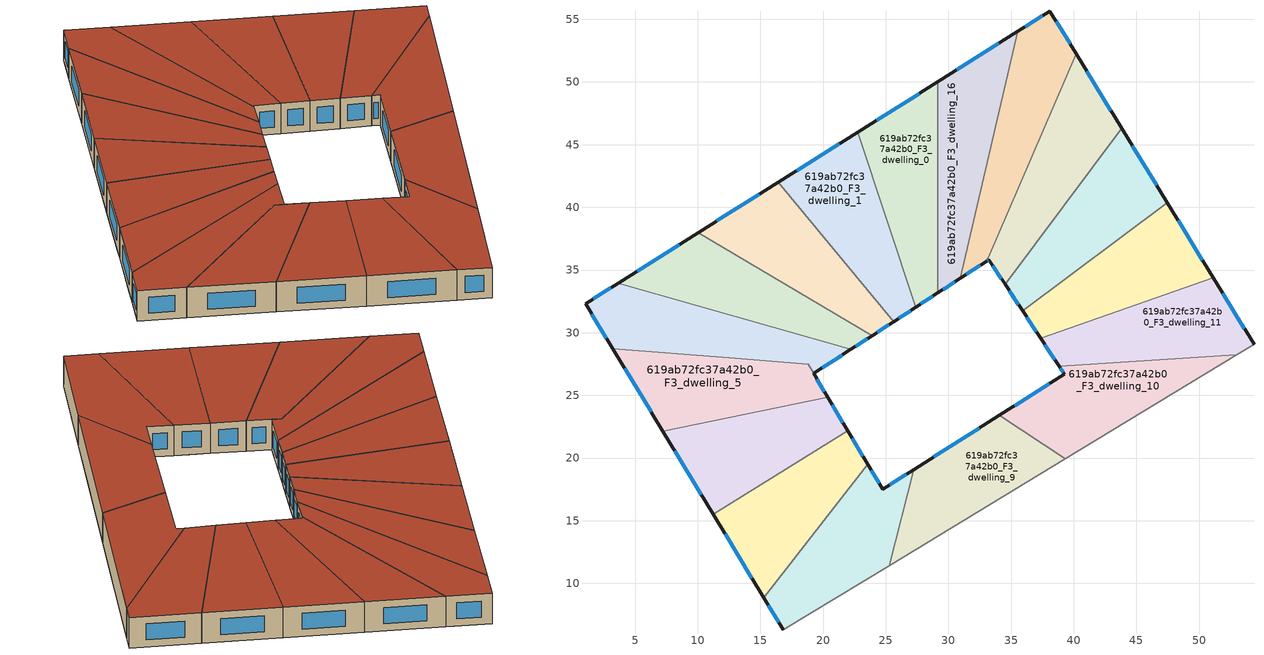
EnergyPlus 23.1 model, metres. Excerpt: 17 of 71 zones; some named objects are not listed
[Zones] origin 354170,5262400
619ab72fc37a42b0_F3_dwelling_0
 floor to 619ab72fc37a42b0_F2_dwelling_0 (EU_floor_Construction): 29.15,50.01 29.15,33.17 27.48,32.09 23.12,46.22 z9
 floor to 619ab72fc37a42b0_F2_dwelling_1 (EU_floor_Construction): 23.12,46.22 27.48,32.09 27.38,32.02 22.77,46 z9
 wall outside (EU_wall_Construction): 27.38,32.02 29.15,33.17 / 29.15,50.01 22.77,46 z9:12
 wall to 619ab72fc37a42b0_F3_dwelling_1 (EU_wall_Construction): 22.77,46 27.38,32.02 z9:12
 wall to 619ab72fc37a42b0_F3_dwelling_16 (EU_wall_Construction): 29.15,33.17 29.15,50.01 z9:12
 window (EU_Window_Construction): 27.8,32.29 28.73,32.9 / 27.65,49.07 24.27,46.94 z9.7:11.3
 roof outside (EU_roof_Construction): 29.15,33.17 29.15,50.01 22.77,46 27.38,32.02 z12
619ab72fc37a42b0_F3_dwelling_1
 floor adiabatic (EU_floor_Construction): 22.77,46 27.38,32.02 25.64,30.89 16.4,41.98 z9
 wall outside (EU_wall_Construction): 25.64,30.89 27.38,32.02 / 22.77,46 16.4,41.98 z9:12
 wall to 619ab72fc37a42b0_F3_dwelling_2 (EU_wall_Construction): 16.4,41.98 25.64,30.89 z9:12
 window (EU_Window_Construction): 26.05,31.16 26.97,31.76 / 21.27,45.05 17.9,42.92 z9.7:11.3
 roof outside (EU_roof_Construction): 27.38,32.02 22.77,46 16.4,41.98 25.64,30.89 z12
619ab72fc37a42b0_F3_dwelling_10
 floor to 619ab72fc37a42b0_F2_dwelling_11 (EU_floor_Construction): 52.99,28.23 44.69,23.2 36.6,25.01 39.24,26.68 38.82,27.31 z9
 floor to 619ab72fc37a42b0_F2_dwelling_10 (EU_floor_Construction): 44.69,23.2 39.31,19.93 34.07,23.41 36.6,25.01 z9
 wall outside (EU_wall_Construction): 38.82,27.31 39.24,26.68 34.07,23.41 z9:12
 wall to 619ab72fc37a42b0_F3_dwelling_11 (EU_wall_Construction): 52.99,28.23 38.82,27.31 z9:12
 wall adiabatic (EU_wall_Construction): 39.31,19.93 52.99,28.23 z9:12
 wall to 619ab72fc37a42b0_F3_dwelling_9 (EU_wall_Construction): 34.07,23.41 39.31,19.93 z9:12
 window (EU_Window_Construction): 38.02,25.91 35.28,24.18 / 38.92,27.16 39.14,26.83 z9.7:11.3
 roof outside (EU_roof_Construction): 52.99,28.23 38.82,27.31 39.24,26.68 34.07,23.41 39.31,19.93 z12
619ab72fc37a42b0_F3_dwelling_11
 floor to 619ab72fc37a42b0_F2_dwelling_12 (EU_floor_Construction): 51.11,34.4 53.56,30.41 38.32,28.08 37.34,29.56 z9
 floor to 619ab72fc37a42b0_F2_dwelling_11 (EU_floor_Construction): 53.56,30.41 54.38,29.07 52.99,28.23 38.82,27.31 38.32,28.08 z9
 wall outside (EU_wall_Construction): 37.34,29.56 38.82,27.31 / 54.38,29.07 51.11,34.4 z9:12
 wall to 619ab72fc37a42b0_F3_dwelling_12 (EU_wall_Construction): 51.11,34.4 37.34,29.56 z9:12
 wall adiabatic (EU_wall_Construction): 52.99,28.23 54.38,29.07 z9:12
 window (EU_Window_Construction): 37.69,29.03 38.48,27.84 / 53.61,30.32 51.88,33.15 z9.7:11.3
 roof outside (EU_roof_Construction): 52.99,28.23 54.38,29.07 51.11,34.4 37.34,29.56 38.82,27.31 z12
619ab72fc37a42b0_F3_dwelling_12
 floor to 619ab72fc37a42b0_F2_dwelling_13 (EU_floor_Construction): 47.46,40.36 50.1,36.06 36.94,30.17 35.91,31.73 z9
 floor to 619ab72fc37a42b0_F2_dwelling_12 (EU_floor_Construction): 50.1,36.06 51.11,34.4 37.34,29.56 36.94,30.17 z9
 wall outside (EU_wall_Construction): 35.91,31.73 37.34,29.56 / 51.11,34.4 47.46,40.36 z9:12
 wall to 619ab72fc37a42b0_F3_dwelling_13 (EU_wall_Construction): 47.46,40.36 35.91,31.73 z9:12
 window (EU_Window_Construction): 36.25,31.22 37.01,30.07 / 50.26,35.8 48.32,38.96 z9.7:11.3
 roof outside (EU_roof_Construction): 51.11,34.4 47.46,40.36 35.91,31.73 37.34,29.56 z12
619ab72fc37a42b0_F3_dwelling_13
 floor to 619ab72fc37a42b0_F2_dwelling_14 (EU_floor_Construction): 43.82,46.31 46.65,41.69 35.6,32.21 34.51,33.86 z9
 floor to 619ab72fc37a42b0_F2_dwelling_13 (EU_floor_Construction): 46.65,41.69 47.46,40.36 35.91,31.73 35.6,32.21 z9
 wall outside (EU_wall_Construction): 34.51,33.86 35.91,31.73 / 47.46,40.36 43.82,46.31 z9:12
 wall to 619ab72fc37a42b0_F3_dwelling_14 (EU_wall_Construction): 43.82,46.31 34.51,33.86 z9:12
 window (EU_Window_Construction): 34.84,33.36 35.58,32.23 / 46.6,41.76 44.67,44.92 z9.7:11.3
 roof outside (EU_roof_Construction): 47.46,40.36 43.82,46.31 34.51,33.86 35.91,31.73 z12
619ab72fc37a42b0_F3_dwelling_14
 floor to 619ab72fc37a42b0_F2_dwelling_15 (EU_floor_Construction): 40.19,52.24 43.21,47.3 34.28,34.21 33.22,35.82 33.04,35.7 z9
 floor to 619ab72fc37a42b0_F2_dwelling_14 (EU_floor_Construction): 43.21,47.3 43.82,46.31 34.51,33.86 34.28,34.21 z9
 wall outside (EU_wall_Construction): 33.04,35.7 33.22,35.82 34.51,33.86 / 43.82,46.31 40.19,52.24 z9:12
 wall to 619ab72fc37a42b0_F3_dwelling_15 (EU_wall_Construction): 40.19,52.24 33.04,35.7 z9:12
 window (EU_Window_Construction): 33.53,35.36 34.21,34.32 / 33.08,35.72 33.18,35.79 / 42.96,47.71 41.04,50.85 z9.7:11.3
 roof outside (EU_roof_Construction): 34.51,33.86 43.82,46.31 40.19,52.24 33.04,35.7 33.22,35.82 z12
619ab72fc37a42b0_F3_dwelling_15
 floor to 619ab72fc37a42b0_F2_dwelling_16 (EU_floor_Construction): 38.1,55.65 39.79,52.89 32.73,35.49 30.93,34.33 35.53,54.04 z9
 floor to 619ab72fc37a42b0_F2_dwelling_15 (EU_floor_Construction): 39.79,52.89 40.19,52.24 33.04,35.7 32.73,35.49 z9
 wall outside (EU_wall_Construction): 30.93,34.33 33.04,35.7 / 40.19,52.24 38.1,55.65 35.53,54.04 z9:12
 wall to 619ab72fc37a42b0_F3_dwelling_16 (EU_wall_Construction): 35.53,54.04 30.93,34.33 z9:12
 window (EU_Window_Construction): 31.43,34.65 32.55,35.38 / 37.49,55.27 36.13,54.42 / 39.7,53.04 38.59,54.85 z9.7:11.3
 roof outside (EU_roof_Construction): 33.04,35.7 40.19,52.24 38.1,55.65 35.53,54.04 30.93,34.33 z12
619ab72fc37a42b0_F3_dwelling_16
 floor to 619ab72fc37a42b0_F2_dwelling_17 (EU_floor_Construction): 35.17,53.81 30.83,34.26 29.15,33.17 29.15,50.01 z9
 floor to 619ab72fc37a42b0_F2_dwelling_16 (EU_floor_Construction): 35.53,54.04 30.93,34.33 30.83,34.26 35.17,53.81 z9
 wall outside (EU_wall_Construction): 29.15,33.17 30.93,34.33 / 35.53,54.04 29.15,50.01 z9:12
 window (EU_Window_Construction): 29.57,33.44 30.51,34.06 / 34.03,53.09 30.64,50.96 z9.7:11.3
 roof outside (EU_roof_Construction): 30.93,34.33 35.53,54.04 29.15,50.01 29.15,33.17 z12
619ab72fc37a42b0_F3_dwelling_2
 floor to 619ab72fc37a42b0_F2_dwelling_2 (EU_floor_Construction): 16.4,41.98 25.64,30.89 24.2,29.96 11.09,38.64 z9
 floor to 619ab72fc37a42b0_F2_dwelling_3 (EU_floor_Construction): 24.2,29.96 23.91,29.77 10.03,37.97 11.09,38.64 z9
 wall outside (EU_wall_Construction): 23.91,29.77 25.64,30.89 / 16.4,41.98 10.03,37.97 z9:12
 wall to 619ab72fc37a42b0_F3_dwelling_3 (EU_wall_Construction): 10.03,37.97 23.91,29.77 z9:12
 window (EU_Window_Construction): 24.31,30.03 25.23,30.63 / 14.9,41.04 11.53,38.91 z9.7:11.3
 roof outside (EU_roof_Construction): 25.64,30.89 16.4,41.98 10.03,37.97 23.91,29.77 z12
619ab72fc37a42b0_F3_dwelling_3
 floor to 619ab72fc37a42b0_F2_dwelling_3 (EU_floor_Construction): 23.91,29.77 22.58,28.91 5.09,34.85 10.03,37.97 z9
 floor to 619ab72fc37a42b0_F2_dwelling_4 (EU_floor_Construction): 22.58,28.91 22.2,28.66 3.67,33.96 5.09,34.85 z9
 wall outside (EU_wall_Construction): 22.2,28.66 23.91,29.77 / 10.03,37.97 3.67,33.96 z9:12
 wall to 619ab72fc37a42b0_F3_dwelling_4 (EU_wall_Construction): 3.67,33.96 22.2,28.66 z9:12
 window (EU_Window_Construction): 22.6,28.92 23.51,29.51 / 8.54,37.03 5.17,34.9 z9.7:11.3
 roof outside (EU_roof_Construction): 23.91,29.77 10.03,37.97 3.67,33.96 22.2,28.66 z12
619ab72fc37a42b0_F3_dwelling_4
 floor to 619ab72fc37a42b0_F2_dwelling_4 (EU_floor_Construction): 22.2,28.66 20.91,27.82 2.18,30.43 1.04,32.3 3.67,33.96 z9
 floor to 619ab72fc37a42b0_F2_dwelling_5 (EU_floor_Construction): 20.91,27.82 19.25,26.75 18.8,27.49 3.22,28.71 2.18,30.43 z9
 wall outside (EU_wall_Construction): 3.67,33.96 1.04,32.3 3.22,28.71 / 19.24,26.75 22.2,28.66 z9:12
 wall to 619ab72fc37a42b0_F3_dwelling_5 (EU_wall_Construction): 3.22,28.71 12.49,27.98 / 18.81,27.49 19.24,26.75 / 12.5,27.98 18.8,27.49 z9:12
 window (EU_Window_Construction): 1.55,31.46 2.71,29.55 / 3.05,33.57 1.66,32.69 / 19.94,27.2 21.51,28.21 z9.7:11.3
 roof outside (EU_roof_Construction): 22.2,28.66 3.67,33.96 1.04,32.3 3.22,28.71 18.8,27.49 19.24,26.75 z12
619ab72fc37a42b0_F3_dwelling_5
 floor to 619ab72fc37a42b0_F2_dwelling_5 (EU_floor_Construction): 18.8,27.49 19.84,25.74 5.87,24.34 3.22,28.71 z9
 floor to 619ab72fc37a42b0_F2_dwelling_6 (EU_floor_Construction): 19.84,25.74 20.37,24.86 7.21,22.14 5.87,24.34 z9
 wall outside (EU_wall_Construction): 3.22,28.71 7.21,22.13 / 20.37,24.86 19.25,26.75 z9:12
 wall to 619ab72fc37a42b0_F3_dwelling_6 (EU_wall_Construction): 7.21,22.13 20.37,24.86 z9:12
 window (EU_Window_Construction): 4.16,27.16 6.28,23.68 / 20.1,25.3 19.51,26.3 z9.7:11.3
 roof outside (EU_roof_Construction): 20.37,24.86 18.8,27.49 3.22,28.71 7.21,22.13 z12
619ab72fc37a42b0_F3_dwelling_6
 floor to 619ab72fc37a42b0_F2_dwelling_6 (EU_floor_Construction): 20.37,24.86 21.33,23.23 9.67,18.09 7.21,22.14 z9
 floor to 619ab72fc37a42b0_F2_dwelling_7 (EU_floor_Construction): 21.33,23.23 21.95,22.19 11.24,15.51 9.67,18.09 z9
 wall outside (EU_wall_Construction): 21.95,22.19 20.37,24.86 / 7.21,22.13 11.23,15.51 z9:12
 wall to 619ab72fc37a42b0_F3_dwelling_7 (EU_wall_Construction): 11.23,15.51 21.95,22.19 z9:12
 window (EU_Window_Construction): 21.58,22.82 20.74,24.23 / 8.16,20.58 10.29,17.06 z9.7:11.3
 roof outside (EU_roof_Construction): 21.95,22.19 20.37,24.86 7.21,22.13 11.23,15.51 z12
619ab72fc37a42b0_F3_dwelling_7
 floor to 619ab72fc37a42b0_F2_dwelling_7 (EU_floor_Construction): 21.95,22.19 22.84,20.7 13.47,11.82 11.24,15.51 z9
 floor to 619ab72fc37a42b0_F2_dwelling_8 (EU_floor_Construction): 22.84,20.7 23.55,19.5 15.26,8.87 13.47,11.82 z9
 wall outside (EU_wall_Construction): 23.55,19.5 21.95,22.19 / 11.23,15.51 15.26,8.87 z9:12
 wall to 619ab72fc37a42b0_F3_dwelling_8 (EU_wall_Construction): 15.26,8.87 23.55,19.5 z9:12
 window (EU_Window_Construction): 23.18,20.13 22.33,21.56 / 12.18,13.95 14.32,10.43 z9.7:11.3
 roof outside (EU_roof_Construction): 15.26,8.87 23.55,19.5 21.95,22.19 11.23,15.51 z12
619ab72fc37a42b0_F3_dwelling_8
 floor to 619ab72fc37a42b0_F2_dwelling_8 (EU_floor_Construction): 23.55,19.5 24.38,18.12 18.27,7.16 16.83,6.29 15.26,8.87 z9
 floor to 619ab72fc37a42b0_F2_dwelling_9 (EU_floor_Construction): 27.22,19.07 25.29,11.42 18.27,7.16 24.38,18.12 24.74,17.5 z9
 wall outside (EU_wall_Construction): 27.22,19.07 24.74,17.5 23.55,19.5 / 15.26,8.87 16.83,6.29 z9:12
 wall to 619ab72fc37a42b0_F3_dwelling_9 (EU_wall_Construction): 25.28,11.42 27.22,19.07 z9:12
 wall adiabatic (EU_wall_Construction): 16.83,6.29 25.28,11.42 z9:12
 window (EU_Window_Construction): 24.46,17.97 23.83,19.03 / 26.64,18.7 25.32,17.87 / 15.63,8.26 16.46,6.89 z9.7:11.3
 roof outside (EU_roof_Construction): 25.28,11.42 27.22,19.07 24.74,17.5 23.55,19.5 15.26,8.87 16.83,6.29 z12
619ab72fc37a42b0_F3_dwelling_9
 floor to 619ab72fc37a42b0_F2_dwelling_9 (EU_floor_Construction): 30.33,21.04 31.55,15.22 25.29,11.42 27.22,19.07 z9
 floor adiabatic (EU_floor_Construction): 39.31,19.93 31.55,15.22 30.33,21.04 27.22,19.07 34.07,23.41 z9
 wall outside (EU_wall_Construction): 34.07,23.41 27.22,19.07 z9:12
 wall adiabatic (EU_wall_Construction): 25.28,11.42 39.31,19.93 z9:12
 window (EU_Window_Construction): 32.46,22.39 28.83,20.09 z9.7:11.3
 roof outside (EU_roof_Construction): 39.31,19.93 34.07,23.41 27.22,19.07 25.28,11.42 z12
[Building]
EU S2 Campaign: North Axis=0; Terrain=City; Solar Distribution=FullExterior
[Site:Location]
Budapest.Ferenc.Liszt.Intl.AP: Latitude=47.437; Longitude=19.256; Time Zone=1; Elevation=185
[SizingPeriod:WeatherFileDays]
AnnualSizingPeriod: Begin Month=1; Begin Day of Month=1; End Month=12; End Day of Month=31; Day of Week for Start Day=Monday; Use Weather File Daylight Saving Period=No; Use Weather File Rain and Snow Indicators=No
[MATERIAL]
EU_InternalMass_Material: Roughness=MediumRough; Thickness=0.1; Conductivity=1; Density=1800; Specific Heat=900; Thermal Absorptance=0.9; Solar Absorptance=0.7; Visible Absorptance=0.7
[MATERIAL:NOMASS] Roughness=MediumRough; Thermal Absorptance=0.9; Solar Absorptance=0.7; Visible Absorptance=0.7
Name | Thermal Resistance
EU_wall_NoMass | 0.832559
EU_roof_NoMass | 1.39638
EU_floor_NoMass | 0.872794
[WINDOWMATERIAL:SIMPLEGLAZINGSYSTEM]
EU_Window_SimpleGlazing: UFactor=2.79869; Solar Heat Gain Coefficient=0.75; Visible Transmittance=0.75
[CONSTRUCTION]
EU_wall_Construction: EU_wall_NoMass
EU_roof_Construction: EU_roof_NoMass
EU_floor_Construction: EU_floor_NoMass
EU_Window_Construction: EU_Window_SimpleGlazing
EU_InternalMass_Construction: EU_InternalMass_Material
[ZONE] Type=1; Multiplier=1; Ceiling Height=autocalculate; Floor Area=autocalculate; Part of Total Floor Area=Yes
Name | Volume
619ab72fc37a42b0_F3_dwelling_0 | 206.043
619ab72fc37a42b0_F3_dwelling_1 | 205.993
619ab72fc37a42b0_F3_dwelling_10 | 205.991
619ab72fc37a42b0_F3_dwelling_11; 619ab72fc37a42b0_F3_dwelling_12 | 206.021
619ab72fc37a42b0_F3_dwelling_13 | 206.038
619ab72fc37a42b0_F3_dwelling_14 | 206.001
619ab72fc37a42b0_F3_dwelling_15 | 205.998
619ab72fc37a42b0_F3_dwelling_16 | 206.041
619ab72fc37a42b0_F3_dwelling_2 | 206.04
619ab72fc37a42b0_F3_dwelling_3 | 206.016
619ab72fc37a42b0_F3_dwelling_4 | 207.538
619ab72fc37a42b0_F3_dwelling_5 | 204.488
619ab72fc37a42b0_F3_dwelling_6 | 206.056
619ab72fc37a42b0_F3_dwelling_7 | 206.022
619ab72fc37a42b0_F3_dwelling_8 | 206.007
619ab72fc37a42b0_F3_dwelling_9 | 206.026
[INTERNALMASS] Construction=EU_InternalMass_Construction
Name | Zone or ZoneList | Surface Area
619ab72fc37a42b0_F3_dwelling_0_EU_InternalMass | 619ab72fc37a42b0_F3_dwelling_0 | 68.6809
619ab72fc37a42b0_F3_dwelling_1_EU_InternalMass | 619ab72fc37a42b0_F3_dwelling_1 | 68.6642
619ab72fc37a42b0_F3_dwelling_2_EU_InternalMass | 619ab72fc37a42b0_F3_dwelling_2 | 68.6799
619ab72fc37a42b0_F3_dwelling_3_EU_InternalMass | 619ab72fc37a42b0_F3_dwelling_3 | 68.6723
619ab72fc37a42b0_F3_dwelling_4_EU_InternalMass | 619ab72fc37a42b0_F3_dwelling_4 | 69.177
619ab72fc37a42b0_F3_dwelling_5_EU_InternalMass | 619ab72fc37a42b0_F3_dwelling_5 | 68.1646
619ab72fc37a42b0_F3_dwelling_6_EU_InternalMass | 619ab72fc37a42b0_F3_dwelling_6 | 68.6852
619ab72fc37a42b0_F3_dwelling_7_EU_InternalMass | 619ab72fc37a42b0_F3_dwelling_7 | 68.6741
619ab72fc37a42b0_F3_dwelling_8_EU_InternalMass | 619ab72fc37a42b0_F3_dwelling_8 | 68.669
619ab72fc37a42b0_F3_dwelling_9_EU_InternalMass | 619ab72fc37a42b0_F3_dwelling_9 | 68.6751
619ab72fc37a42b0_F3_dwelling_10_EU_InternalMass | 619ab72fc37a42b0_F3_dwelling_10 | 68.6636
619ab72fc37a42b0_F3_dwelling_11_EU_InternalMass | 619ab72fc37a42b0_F3_dwelling_11 | 68.6739
619ab72fc37a42b0_F3_dwelling_12_EU_InternalMass | 619ab72fc37a42b0_F3_dwelling_12 | 68.6736
619ab72fc37a42b0_F3_dwelling_13_EU_InternalMass | 619ab72fc37a42b0_F3_dwelling_13 | 68.6792
619ab72fc37a42b0_F3_dwelling_14_EU_InternalMass | 619ab72fc37a42b0_F3_dwelling_14 | 68.6667
619ab72fc37a42b0_F3_dwelling_15_EU_InternalMass | 619ab72fc37a42b0_F3_dwelling_15 | 68.6661
619ab72fc37a42b0_F3_dwelling_16_EU_InternalMass | 619ab72fc37a42b0_F3_dwelling_16 | 68.6801
[OTHEREQUIPMENT] Fuel Type=Electricity; Design Level Calculation Method=Watts/Area; Power per Zone Floor Area=1; Fraction Latent=0; Fraction Radiant=0; Fraction Lost=0; Carbon Dioxide Generation Rate=0; EndUse Subcategory=EU_Step8_InternalGains
Name | Zone or ZoneList or Space or SpaceList | Schedule
EU_Step8_InternalGain_619ab72fc37a42b0_F3_dwelling_0_f000 | 619ab72fc37a42b0_F3_dwelling_0 | EU_Step8_GainSchedule_619ab72fc37a42b0_F3_dwelling_0_f000
EU_Step8_InternalGain_619ab72fc37a42b0_F3_dwelling_1_f000 | 619ab72fc37a42b0_F3_dwelling_1 | EU_Step8_GainSchedule_619ab72fc37a42b0_F3_dwelling_1_f000
EU_Step8_InternalGain_619ab72fc37a42b0_F3_dwelling_2_f000 | 619ab72fc37a42b0_F3_dwelling_2 | EU_Step8_GainSchedule_619ab72fc37a42b0_F3_dwelling_2_f000
EU_Step8_InternalGain_619ab72fc37a42b0_F3_dwelling_3_f000 | 619ab72fc37a42b0_F3_dwelling_3 | EU_Step8_GainSchedule_619ab72fc37a42b0_F3_dwelling_3_f000
EU_Step8_InternalGain_619ab72fc37a42b0_F3_dwelling_4_f000 | 619ab72fc37a42b0_F3_dwelling_4 | EU_Step8_GainSchedule_619ab72fc37a42b0_F3_dwelling_4_f000
EU_Step8_InternalGain_619ab72fc37a42b0_F3_dwelling_5_f000 | 619ab72fc37a42b0_F3_dwelling_5 | EU_Step8_GainSchedule_619ab72fc37a42b0_F3_dwelling_5_f000
EU_Step8_InternalGain_619ab72fc37a42b0_F3_dwelling_6_f000 | 619ab72fc37a42b0_F3_dwelling_6 | EU_Step8_GainSchedule_619ab72fc37a42b0_F3_dwelling_6_f000
EU_Step8_InternalGain_619ab72fc37a42b0_F3_dwelling_7_f000 | 619ab72fc37a42b0_F3_dwelling_7 | EU_Step8_GainSchedule_619ab72fc37a42b0_F3_dwelling_7_f000
EU_Step8_InternalGain_619ab72fc37a42b0_F3_dwelling_8_f000 | 619ab72fc37a42b0_F3_dwelling_8 | EU_Step8_GainSchedule_619ab72fc37a42b0_F3_dwelling_8_f000
EU_Step8_InternalGain_619ab72fc37a42b0_F3_dwelling_9_f000 | 619ab72fc37a42b0_F3_dwelling_9 | EU_Step8_GainSchedule_619ab72fc37a42b0_F3_dwelling_9_f000
EU_Step8_InternalGain_619ab72fc37a42b0_F3_dwelling_10_f000 | 619ab72fc37a42b0_F3_dwelling_10 | EU_Step8_GainSchedule_619ab72fc37a42b0_F3_dwelling_10_f000
EU_Step8_InternalGain_619ab72fc37a42b0_F3_dwelling_11_f000 | 619ab72fc37a42b0_F3_dwelling_11 | EU_Step8_GainSchedule_619ab72fc37a42b0_F3_dwelling_11_f000
EU_Step8_InternalGain_619ab72fc37a42b0_F3_dwelling_12_f000 | 619ab72fc37a42b0_F3_dwelling_12 | EU_Step8_GainSchedule_619ab72fc37a42b0_F3_dwelling_12_f000
EU_Step8_InternalGain_619ab72fc37a42b0_F3_dwelling_13_f000 | 619ab72fc37a42b0_F3_dwelling_13 | EU_Step8_GainSchedule_619ab72fc37a42b0_F3_dwelling_13_f000
EU_Step8_InternalGain_619ab72fc37a42b0_F3_dwelling_14_f000 | 619ab72fc37a42b0_F3_dwelling_14 | EU_Step8_GainSchedule_619ab72fc37a42b0_F3_dwelling_14_f000
EU_Step8_InternalGain_619ab72fc37a42b0_F3_dwelling_15_f000 | 619ab72fc37a42b0_F3_dwelling_15 | EU_Step8_GainSchedule_619ab72fc37a42b0_F3_dwelling_15_f000
EU_Step8_InternalGain_619ab72fc37a42b0_F3_dwelling_16_f000 | 619ab72fc37a42b0_F3_dwelling_16 | EU_Step8_GainSchedule_619ab72fc37a42b0_F3_dwelling_16_f000
[ZONEVENTILATION:DESIGNFLOWRATE] Schedule=EU_AlwaysOn; Design Flow Rate Calculation Method=AirChanges/Hour; Air Changes per Hour=0.475469; Ventilation Type=Natural; Fan Pressure Rise=0; Fan Total Efficiency=1; Constant Term Coefficient=1; Temperature Term Coefficient=0; Velocity Term Coefficient=0; Velocity Squared Term Coefficient=0; Minimum Indoor Temperature=-100; Maximum Indoor Temperature=100; Delta Temperature=-100; Minimum Outdoor Temperature=-100; Maximum Outdoor Temperature=100; Maximum Wind Speed=40
Name | Zone or ZoneList or Space or SpaceList
EU_ConstantAir_619ab72fc37a42b0_F3_dwelling_0 | 619ab72fc37a42b0_F3_dwelling_0
EU_ConstantAir_619ab72fc37a42b0_F3_dwelling_1 | 619ab72fc37a42b0_F3_dwelling_1
EU_ConstantAir_619ab72fc37a42b0_F3_dwelling_2 | 619ab72fc37a42b0_F3_dwelling_2
EU_ConstantAir_619ab72fc37a42b0_F3_dwelling_3 | 619ab72fc37a42b0_F3_dwelling_3
EU_ConstantAir_619ab72fc37a42b0_F3_dwelling_4 | 619ab72fc37a42b0_F3_dwelling_4
EU_ConstantAir_619ab72fc37a42b0_F3_dwelling_5 | 619ab72fc37a42b0_F3_dwelling_5
EU_ConstantAir_619ab72fc37a42b0_F3_dwelling_6 | 619ab72fc37a42b0_F3_dwelling_6
EU_ConstantAir_619ab72fc37a42b0_F3_dwelling_7 | 619ab72fc37a42b0_F3_dwelling_7
EU_ConstantAir_619ab72fc37a42b0_F3_dwelling_8 | 619ab72fc37a42b0_F3_dwelling_8
EU_ConstantAir_619ab72fc37a42b0_F3_dwelling_9 | 619ab72fc37a42b0_F3_dwelling_9
EU_ConstantAir_619ab72fc37a42b0_F3_dwelling_10 | 619ab72fc37a42b0_F3_dwelling_10
EU_ConstantAir_619ab72fc37a42b0_F3_dwelling_11 | 619ab72fc37a42b0_F3_dwelling_11
EU_ConstantAir_619ab72fc37a42b0_F3_dwelling_12 | 619ab72fc37a42b0_F3_dwelling_12
EU_ConstantAir_619ab72fc37a42b0_F3_dwelling_13 | 619ab72fc37a42b0_F3_dwelling_13
EU_ConstantAir_619ab72fc37a42b0_F3_dwelling_14 | 619ab72fc37a42b0_F3_dwelling_14
EU_ConstantAir_619ab72fc37a42b0_F3_dwelling_15 | 619ab72fc37a42b0_F3_dwelling_15
EU_ConstantAir_619ab72fc37a42b0_F3_dwelling_16 | 619ab72fc37a42b0_F3_dwelling_16
[HVACTEMPLATE:ZONE:IDEALLOADSAIRSYSTEM] System Availability Schedule=EU_AlwaysOn; Maximum Heating Supply Air Temperature=50; Minimum Cooling Supply Air Temperature=13; Maximum Heating Supply Air Humidity Ratio=0.0156; Minimum Cooling Supply Air Humidity Ratio=0.0077; Heating Limit=NoLimit; Cooling Limit=NoLimit; Heating Availability Schedule=EU_AlwaysOn; Cooling Availability Schedule=EU_CoolingOff; Dehumidification Control Type=ConstantSensibleHeatRatio; Cooling Sensible Heat Ratio=0.7; Dehumidification Setpoint=60; Humidification Control Type=None; Humidification Setpoint=30; Outdoor Air Method=None; Outdoor Air Flow Rate per Person=0.00944; Outdoor Air Flow Rate per Zone Floor Area=0; Outdoor Air Flow Rate per Zone=0; Demand Controlled Ventilation Type=None; Outdoor Air Economizer Type=NoEconomizer; Heat Recovery Type=None; Sensible Heat Recovery Effectiveness=0.7; Latent Heat Recovery Effectiveness=0.65
Name | Template Thermostat
619ab72fc37a42b0_F3_dwelling_0 | EU_HeatOnly_619ab72fc37a42b0_F3_dwelling_0
619ab72fc37a42b0_F3_dwelling_1 | EU_HeatOnly_619ab72fc37a42b0_F3_dwelling_1
619ab72fc37a42b0_F3_dwelling_2 | EU_HeatOnly_619ab72fc37a42b0_F3_dwelling_2
619ab72fc37a42b0_F3_dwelling_3 | EU_HeatOnly_619ab72fc37a42b0_F3_dwelling_3
619ab72fc37a42b0_F3_dwelling_4 | EU_HeatOnly_619ab72fc37a42b0_F3_dwelling_4
619ab72fc37a42b0_F3_dwelling_5 | EU_HeatOnly_619ab72fc37a42b0_F3_dwelling_5
619ab72fc37a42b0_F3_dwelling_6 | EU_HeatOnly_619ab72fc37a42b0_F3_dwelling_6
619ab72fc37a42b0_F3_dwelling_7 | EU_HeatOnly_619ab72fc37a42b0_F3_dwelling_7
619ab72fc37a42b0_F3_dwelling_8 | EU_HeatOnly_619ab72fc37a42b0_F3_dwelling_8
619ab72fc37a42b0_F3_dwelling_9 | EU_HeatOnly_619ab72fc37a42b0_F3_dwelling_9
619ab72fc37a42b0_F3_dwelling_10 | EU_HeatOnly_619ab72fc37a42b0_F3_dwelling_10
619ab72fc37a42b0_F3_dwelling_11 | EU_HeatOnly_619ab72fc37a42b0_F3_dwelling_11
619ab72fc37a42b0_F3_dwelling_12 | EU_HeatOnly_619ab72fc37a42b0_F3_dwelling_12
619ab72fc37a42b0_F3_dwelling_13 | EU_HeatOnly_619ab72fc37a42b0_F3_dwelling_13
619ab72fc37a42b0_F3_dwelling_14 | EU_HeatOnly_619ab72fc37a42b0_F3_dwelling_14
619ab72fc37a42b0_F3_dwelling_15 | EU_HeatOnly_619ab72fc37a42b0_F3_dwelling_15
619ab72fc37a42b0_F3_dwelling_16 | EU_HeatOnly_619ab72fc37a42b0_F3_dwelling_16
[SIZING:ZONE] Zone Cooling Design Supply Air Temperature Input Method=SupplyAirTemperature; Zone Cooling Design Supply Air Temperature=13; Zone Heating Design Supply Air Temperature Input Method=SupplyAirTemperature; Zone Heating Design Supply Air Temperature=50; Zone Cooling Design Supply Air Humidity Ratio=0.008; Zone Heating Design Supply Air Humidity Ratio=0.008; Cooling Design Air Flow Method=DesignDay; Cooling Design Air Flow Rate=0; Cooling Minimum Air Flow per Zone Floor Area=0.000762; Cooling Minimum Air Flow=0; Cooling Minimum Air Flow Fraction=0.2; Heating Design Air Flow Method=DesignDay; Heating Design Air Flow Rate=0; Heating Maximum Air Flow per Zone Floor Area=0.002032; Heating Maximum Air Flow=0.141576; Heating Maximum Air Flow Fraction=0.3; Account for Dedicated Outdoor Air System=No; Dedicated Outdoor Air System Control Strategy=NeutralSupplyAir; Dedicated Outdoor Air Low Setpoint Temperature for Design=autosize; Dedicated Outdoor Air High Setpoint Temperature for Design=autosize; Zone Load Sizing Method=Sensible Load Only No Latent Load; Zone Latent Cooling Design Supply Air Humidity Ratio Input Method=HumidityRatioDifference; Zone Cooling Design Supply Air Humidity Ratio Difference=0.005; Zone Latent Heating Design Supply Air Humidity Ratio Input Method=HumidityRatioDifference; Zone Humidification Design Supply Air Humidity Ratio Difference=0.005
619ab72fc37a42b0_F3_dwelling_0; 619ab72fc37a42b0_F3_dwelling_1; 619ab72fc37a42b0_F3_dwelling_2; 619ab72fc37a42b0_F3_dwelling_3; 619ab72fc37a42b0_F3_dwelling_4; 619ab72fc37a42b0_F3_dwelling_5; 619ab72fc37a42b0_F3_dwelling_6; 619ab72fc37a42b0_F3_dwelling_7; 619ab72fc37a42b0_F3_dwelling_8; 619ab72fc37a42b0_F3_dwelling_9; 619ab72fc37a42b0_F3_dwelling_10; 619ab72fc37a42b0_F3_dwelling_11; 619ab72fc37a42b0_F3_dwelling_12; 619ab72fc37a42b0_F3_dwelling_13; 619ab72fc37a42b0_F3_dwelling_14; 619ab72fc37a42b0_F3_dwelling_15; 619ab72fc37a42b0_F3_dwelling_16
[SCHEDULE:CONSTANT]
Name | Hourly Value
EU_AlwaysOn | 1
EU_CoolingOff | 0
[SCHEDULE:FILE] Column Number=1; Rows to Skip at Top=0; Number of Hours of Data=8760; Column Separator=Comma; Interpolate to Timestep=No; Minutes per Item=60; Adjust Schedule for Daylight Savings=Yes
Name | File
EU_Step8_GainSchedule_619ab72fc37a42b0_F3_dwelling_0_f000 | ../../schedules/619ab72fc37a42b0/619ab72fc37a42b0_F3_dwelling_0_f000_gain.csv
EU_Step8_GainSchedule_619ab72fc37a42b0_F3_dwelling_1_f000 | ../../schedules/619ab72fc37a42b0/619ab72fc37a42b0_F3_dwelling_1_f000_gain.csv
EU_Step8_GainSchedule_619ab72fc37a42b0_F3_dwelling_2_f000 | ../../schedules/619ab72fc37a42b0/619ab72fc37a42b0_F3_dwelling_2_f000_gain.csv
EU_Step8_GainSchedule_619ab72fc37a42b0_F3_dwelling_3_f000 | ../../schedules/619ab72fc37a42b0/619ab72fc37a42b0_F3_dwelling_3_f000_gain.csv
EU_Step8_GainSchedule_619ab72fc37a42b0_F3_dwelling_4_f000 | ../../schedules/619ab72fc37a42b0/619ab72fc37a42b0_F3_dwelling_4_f000_gain.csv
EU_Step8_GainSchedule_619ab72fc37a42b0_F3_dwelling_5_f000 | ../../schedules/619ab72fc37a42b0/619ab72fc37a42b0_F3_dwelling_5_f000_gain.csv
EU_Step8_GainSchedule_619ab72fc37a42b0_F3_dwelling_6_f000 | ../../schedules/619ab72fc37a42b0/619ab72fc37a42b0_F3_dwelling_6_f000_gain.csv
EU_Step8_GainSchedule_619ab72fc37a42b0_F3_dwelling_7_f000 | ../../schedules/619ab72fc37a42b0/619ab72fc37a42b0_F3_dwelling_7_f000_gain.csv
EU_Step8_GainSchedule_619ab72fc37a42b0_F3_dwelling_8_f000 | ../../schedules/619ab72fc37a42b0/619ab72fc37a42b0_F3_dwelling_8_f000_gain.csv
EU_Step8_GainSchedule_619ab72fc37a42b0_F3_dwelling_9_f000 | ../../schedules/619ab72fc37a42b0/619ab72fc37a42b0_F3_dwelling_9_f000_gain.csv
EU_Step8_GainSchedule_619ab72fc37a42b0_F3_dwelling_10_f000 | ../../schedules/619ab72fc37a42b0/619ab72fc37a42b0_F3_dwelling_10_f000_gain.csv
EU_Step8_GainSchedule_619ab72fc37a42b0_F3_dwelling_11_f000 | ../../schedules/619ab72fc37a42b0/619ab72fc37a42b0_F3_dwelling_11_f000_gain.csv
EU_Step8_GainSchedule_619ab72fc37a42b0_F3_dwelling_12_f000 | ../../schedules/619ab72fc37a42b0/619ab72fc37a42b0_F3_dwelling_12_f000_gain.csv
EU_Step8_GainSchedule_619ab72fc37a42b0_F3_dwelling_13_f000 | ../../schedules/619ab72fc37a42b0/619ab72fc37a42b0_F3_dwelling_13_f000_gain.csv
EU_Step8_GainSchedule_619ab72fc37a42b0_F3_dwelling_14_f000 | ../../schedules/619ab72fc37a42b0/619ab72fc37a42b0_F3_dwelling_14_f000_gain.csv
EU_Step8_GainSchedule_619ab72fc37a42b0_F3_dwelling_15_f000 | ../../schedules/619ab72fc37a42b0/619ab72fc37a42b0_F3_dwelling_15_f000_gain.csv
EU_Step8_GainSchedule_619ab72fc37a42b0_F3_dwelling_16_f000 | ../../schedules/619ab72fc37a42b0/619ab72fc37a42b0_F3_dwelling_16_f000_gain.csv
